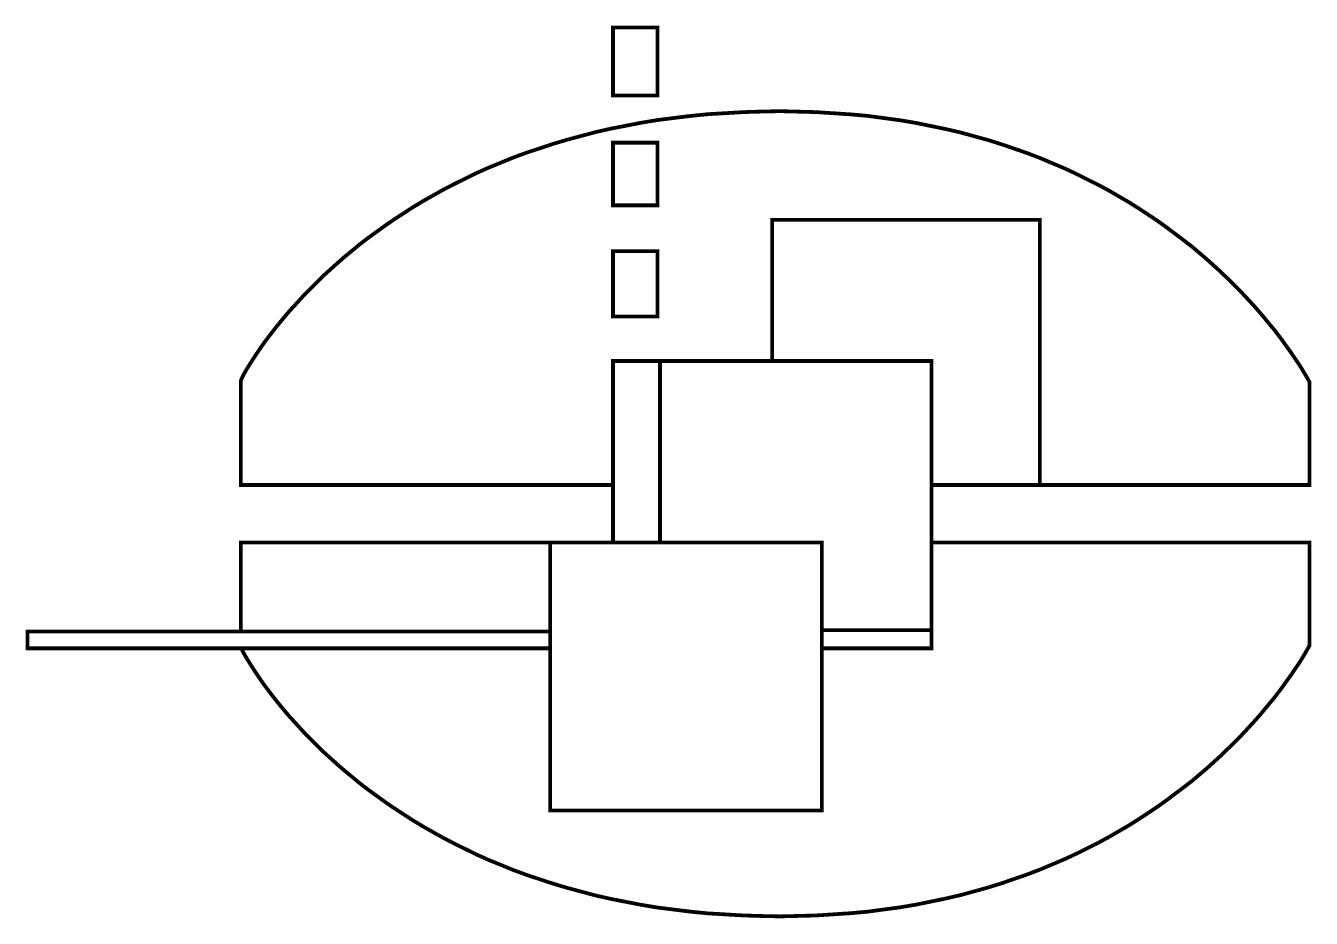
# Model space of a CAD drawing. Extents: x 2.38 to 9.21, y 0.61 to 5.35.
import ezdxf

# ---------------------------------------------------------------- set-up
doc = ezdxf.new("R2010")
doc.units = 0
doc.layers.add('BORDER', color=10, linetype='CONTINUOUS')

msp = doc.modelspace()

# ---------------------------------------------------------------- linework, layer by layer
at = {"layer": 'BORDER', "color": 0, "const_width": 0.02}
for points in [[(5.4976, 5.3435), (5.7336, 5.3435), (5.7336, 4.9825), (5.4976, 4.9825)], [(5.4976, 4.7325), (5.7336, 4.7325), (5.7336, 4.3995), (5.4976, 4.3995)], [(7.1906, 3.5725), (6.3436, 3.5725), (6.3436, 4.3225), (7.7666, 4.3225), (7.7666, 2.9135), (7.1906, 2.9135)], [(5.4976, 4.1555), (5.7336, 4.1555), (5.7336, 3.8085), (5.4976, 3.8085)], [(5.4976, 3.5725), (5.7476, 3.5725), (5.7476, 2.6075), (5.4976, 2.6075)], [(5.7476, 2.6075), (5.7476, 3.5725), (7.1906, 3.5725), (7.1906, 2.1425), (6.6076, 2.1425), (6.6076, 2.6075)], [(3.5196, 2.1355), (5.1636, 2.1355), (5.1636, 2.6075), (3.5196, 2.6075)], [(5.1636, 2.6075), (6.6076, 2.6075), (6.6076, 1.1845), (5.1636, 1.1845)], [(2.3856, 2.1355), (5.1636, 2.1355), (5.1636, 2.0455), (2.3856, 2.0455)], [(6.6076, 2.0455), (6.6076, 2.1425), (7.1906, 2.1425), (7.1906, 2.0455)]]:
    msp.add_lwpolyline(points, close=True, dxfattribs=at)
for points in [[(5.7476, 3.5725), (6.3436, 3.5725), (6.3436, 4.3225), (7.7666, 4.3225), (7.7666, 2.9135), (9.1996, 2.9135), (9.1996, 3.4615), (9.1986, 3.4625), (9.1946, 3.4705), (9.1906, 3.4775), (9.1796, 3.4965), (9.1726, 3.5085), (9.1546, 3.5385), (9.1436, 3.5555), (9.1176, 3.5935), (9.1036, 3.6145), (9.0706, 3.6605), (9.0526, 3.6855), (9.0126, 3.7385), (8.9896, 3.7655), (8.9416, 3.8235), (8.9156, 3.8535), (8.8586, 3.9155), (8.8286, 3.9475), (8.7626, 4.0125), (8.7286, 4.0455), (8.6546, 4.1125), (8.5746, 4.1805), (8.5316, 4.2135), (8.4426, 4.2805), (8.3956, 4.3145), (8.2976, 4.3795), (8.2456, 4.4125), (8.1376, 4.4755), (8.0806, 4.5065), (7.9626, 4.5655), (7.9006, 4.5945), (7.7726, 4.6485), (7.7056, 4.6745), (7.5666, 4.7225), (7.4936, 4.7455), (7.3446, 4.7865), (7.2666, 4.8045), (7.1056, 4.8375), (7.0226, 4.8515), (6.8506, 4.8745), (6.7616, 4.8825), (6.5786, 4.8945), (6.3876, 4.8995), (6.2876, 4.8975), (6.1906, 4.8945), (6.0026, 4.8835), (5.9116, 4.8745), (5.7346, 4.8525), (5.6496, 4.8385), (5.4976, 4.8089)], [(5.4976, 4.8089), (5.4856, 4.8065), (5.4056, 4.7885), (5.2526, 4.7475), (5.1786, 4.7255), (5.0366, 4.6785), (4.9686, 4.6535), (4.8366, 4.5995), (4.7736, 4.5715), (4.6536, 4.5125), (4.5956, 4.4825), (4.4856, 4.4205), (4.4326, 4.3885), (4.3326, 4.3235), (4.2846, 4.2905), (4.1936, 4.2245), (4.1506, 4.1915), (4.0696, 4.1245), (4.0316, 4.0915), (3.9596, 4.0265), (3.9256, 3.9935), (3.8626, 3.9305), (3.8336, 3.8985), (3.7786, 3.8385), (3.7536, 3.8095), (3.7076, 3.7535), (3.6866, 3.7265), (3.6476, 3.6755), (3.6306, 3.6515), (3.6006, 3.6075), (3.5876, 3.5875), (3.5646, 3.5515), (3.5546, 3.5355), (3.5386, 3.5085), (3.5326, 3.4975), (3.5236, 3.4795), (3.5216, 3.4735), (3.5196, 3.4685), (3.5196, 3.4535), (3.5196, 3.4305), (3.5196, 3.3985), (3.5196, 3.3605), (3.5196, 3.3175), (3.5196, 3.2705), (3.5196, 3.2215), (3.5196, 3.1725), (3.5196, 3.1225), (3.5196, 3.0755), (3.5196, 3.0315), (3.5196, 2.9925), (3.5196, 2.9605), (3.5196, 2.9345), (3.5196, 2.9135), (3.5196, 2.9135), (5.4976, 2.9135), (5.4976, 3.5725)], [(5.4976, 4.3995), (5.4976, 4.7325)], [(5.4976, 4.7325), (5.7336, 4.7325), (5.7336, 4.3995), (5.4976, 4.3995)], [(5.4976, 4.1555), (5.7336, 4.1555), (5.7336, 3.8085), (5.4976, 3.8085)], [(5.4976, 3.8085), (5.4976, 4.1555)], [(5.1602, 2.0455), (3.5222, 2.0455), (3.5236, 2.0415), (3.5326, 2.0235), (3.5386, 2.0125), (3.5546, 1.9855), (3.5646, 1.9695), (3.5876, 1.9335), (3.6006, 1.9135), (3.6306, 1.8695), (3.6476, 1.8455), (3.6866, 1.7945), (3.7076, 1.7675), (3.7536, 1.7115), (3.7786, 1.6825), (3.8336, 1.6225), (3.8626, 1.5905), (3.9256, 1.5275), (3.9596, 1.4945), (4.0316, 1.4295), (4.0696, 1.3965), (4.1506, 1.3295), (4.1936, 1.2965), (4.2846, 1.2305), (4.3326, 1.1975), (4.4326, 1.1325), (4.4856, 1.1005), (4.5956, 1.0385), (4.6536, 1.0085), (4.7736, 0.9495), (4.8366, 0.9215), (4.9686, 0.8675), (5.0366, 0.8425), (5.1786, 0.7955), (5.2526, 0.7735), (5.4056, 0.7325), (5.4856, 0.7145), (5.6496, 0.6825), (5.7346, 0.6685), (5.9116, 0.6465), (6.0026, 0.6375), (6.1906, 0.6265), (6.2876, 0.6235), (6.3876, 0.6215), (6.5786, 0.6265), (6.7616, 0.6385), (6.8506, 0.6465), (7.0226, 0.6695), (7.1056, 0.6835), (7.2666, 0.7165), (7.3446, 0.7345), (7.4936, 0.7755), (7.5666, 0.7985), (7.7056, 0.8465), (7.7726, 0.8725), (7.9006, 0.9265), (7.9626, 0.9555), (8.0806, 1.0145), (8.1376, 1.0455), (8.2456, 1.1085), (8.2976, 1.1415), (8.3956, 1.2065), (8.4426, 1.2405), (8.5316, 1.3075), (8.5746, 1.3405), (8.6546, 1.4085), (8.7286, 1.4755), (8.7626, 1.5085), (8.8286, 1.5735), (8.8586, 1.6055), (8.9156, 1.6675), (8.9416, 1.6975), (8.9896, 1.7555), (9.0126, 1.7825), (9.0526, 1.8355), (9.0706, 1.8605), (9.1036, 1.9065), (9.1176, 1.9275), (9.1436, 1.9655), (9.1546, 1.9825), (9.1726, 2.0125), (9.1796, 2.0245), (9.1906, 2.0435), (9.1946, 2.0505), (9.1986, 2.0585), (9.1996, 2.0595), (9.1996, 2.6075), (7.1906, 2.6075), (7.1906, 2.0455), (6.6076, 2.0455), (6.6076, 1.1845), (5.1636, 1.1845), (5.1636, 2.0422)], [(9.1996, 2.6075), (7.1906, 2.6075)]]:
    msp.add_lwpolyline(points, dxfattribs=at)

doc.saveas('drawing.dxf')
